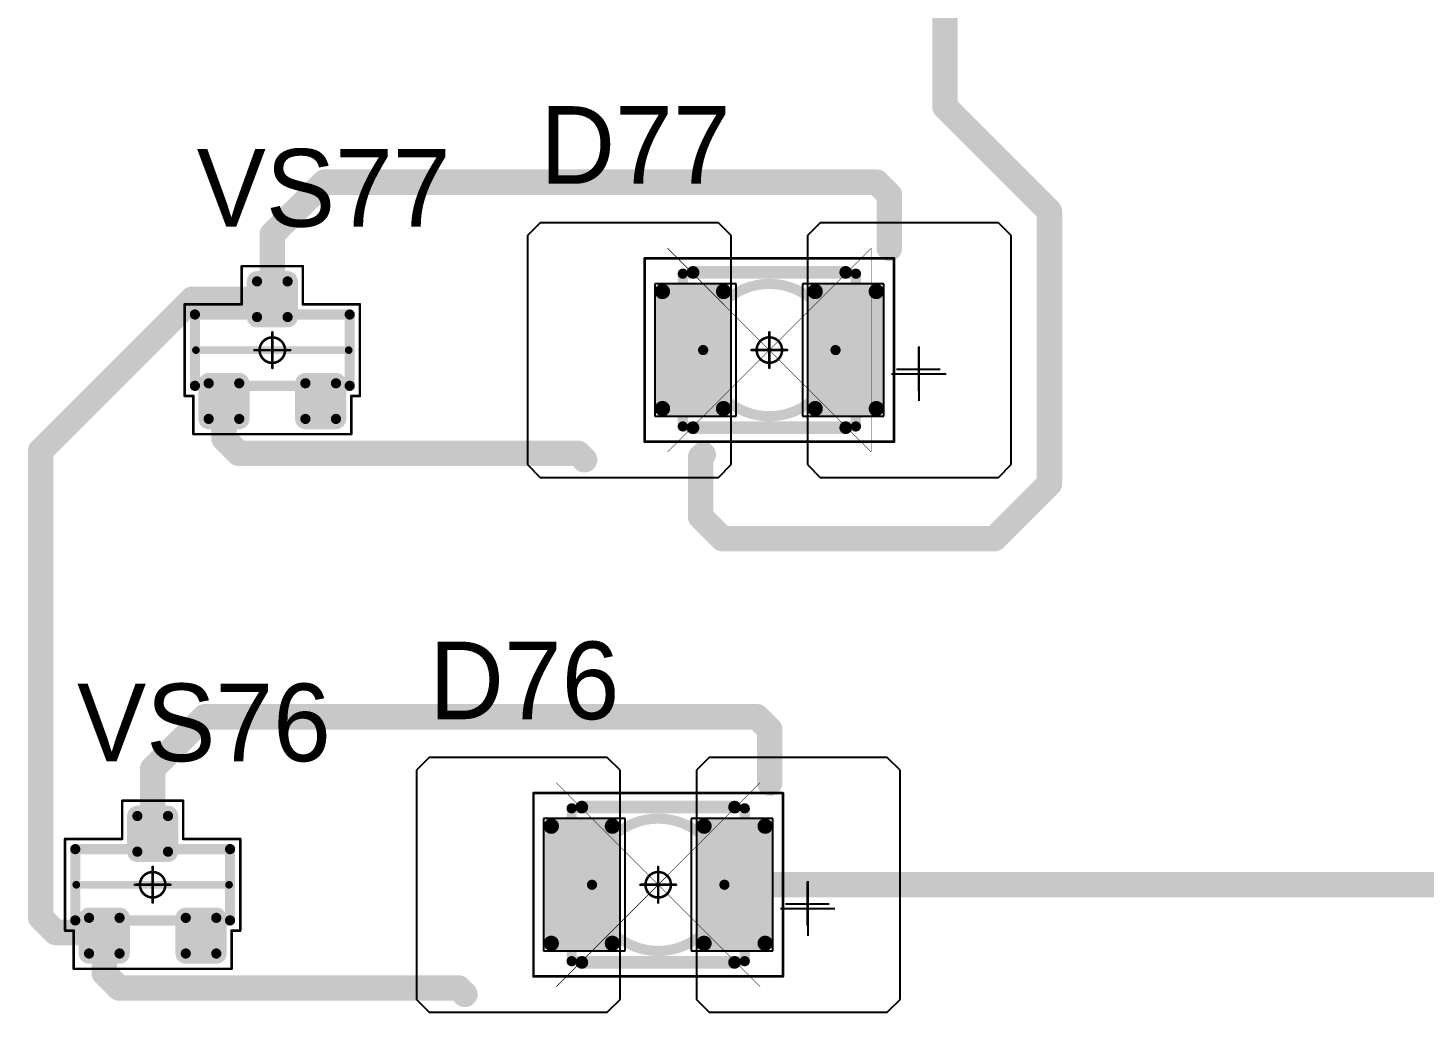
# Model space of a CAD drawing. Header units: millimetres. Extents: x 0 to 395, y 0 to 190.
# Drawn here: x 263.77 to 291.2, y 96.03 to 115.35 of the extents above; entities that cross this region are included whole.
import ezdxf

# ---------------------------------------------------------------- set-up
doc = ezdxf.new("R2010")
doc.units = ezdxf.units.MM
for name, color, linetype in [('Mechanical13', 56, 'Continuous'), ('Mechanical15', 56, 'Continuous'), ('Mechanical5', 56, 'Continuous'), ('TopLayer', 1, 'Continuous'), ('TopOverlay', 2, 'Continuous'), ('TopPaste', 8, 'Continuous'), ('TopSolder', 216, 'Continuous')]:
    doc.layers.add(name, color=color, linetype=linetype)

# ---------------------------------------------------------------- blocks, each defined once
blk = doc.blocks.new('SOT23_1107')
at = {"layer": 'Mechanical13', "const_width": 0.2}
for points in [[(-0.7, 1.52), (0.7, 1.52)], [(-0.7, 1.52), (-0.7, -1.52)], [(0.7, 1.52), (0.7, -1.52)], [(-0.7, -1.52), (0.7, -1.52)]]:
    blk.add_lwpolyline(points, dxfattribs=at)
at = {"layer": 'Mechanical13', "const_width": 0.1}
for points in [[(-0.75, 1.52, 1), (-0.65, 1.52, 1)], [(-0.75, 1.52, 1), (-0.65, 1.52, 1)], [(0.65, 1.52, 1), (0.75, 1.52, 1)], [(0.65, 1.52, 1), (0.75, 1.52, 1)], [(-0.75, -1.52, 1), (-0.65, -1.52, 1)], [(-0.75, -1.52, 1), (-0.65, -1.52, 1)], [(0.65, -1.52, 1), (0.75, -1.52, 1)], [(0.65, -1.52, 1), (0.75, -1.52, 1)]]:
    blk.add_lwpolyline(points, format="xyb", close=True, dxfattribs=at)
at = {"layer": 'Mechanical15', "const_width": 0.05}
for points in [[(-0.9, 1.72), (-0.9, 1.55)], [(-0.9, 1.72), (0.9, 1.72)], [(0.9, 1.72), (0.9, 0.6)], [(-1.65, 1.55), (-1.65, -1.55)], [(-1.65, 1.55), (-0.9, 1.55)], [(0.9, 0.6), (1.65, 0.6)], [(1.65, 0.6), (1.65, -0.6)], [(0, 0.35), (0, -0.35)], [(-0.35, 0), (0.35, 0)], [(0.9, -0.6), (1.65, -0.6)], [(0.9, -0.6), (0.9, -1.72)], [(-1.65, -1.55), (-0.9, -1.55)], [(-0.9, -1.55), (-0.9, -1.72)], [(-0.9, -1.72), (0.9, -1.72)]]:
    blk.add_lwpolyline(points, dxfattribs=at)
at = {"layer": 'Mechanical15'}
for points, const_width in [([(-0.913, 1.72, 1), (-0.888, 1.72, 1)], 0.025), ([(-0.913, 1.72, 1), (-0.888, 1.72, 1)], 0.025), ([(0.888, 1.72, 1), (0.913, 1.72, 1)], 0.025), ([(0.888, 1.72, 1), (0.913, 1.72, 1)], 0.025), ([(-1.662, 1.55, 1), (-1.637, 1.55, 1)], 0.025), ([(-1.662, 1.55, 1), (-1.637, 1.55, 1)], 0.025), ([(-0.913, 1.55, 1), (-0.888, 1.55, 1)], 0.025), ([(-0.913, 1.55, 1), (-0.888, 1.55, 1)], 0.025), ([(0.888, 0.6, 1), (0.913, 0.6, 1)], 0.025), ([(0.888, 0.6, 1), (0.913, 0.6, 1)], 0.025), ([(1.637, 0.6, 1), (1.662, 0.6, 1)], 0.025), ([(1.637, 0.6, 1), (1.662, 0.6, 1)], 0.025), ([(0.25, 0, 1), (-0.25, 0, 1)], 0.05), ([(-0.012, 0.35, 1), (0.012, 0.35, 1)], 0.025), ([(-0.362, 0, 1), (-0.337, 0, 1)], 0.025), ([(-0.262, 0, 1), (-0.238, 0, 1)], 0.025), ([(0.238, 0, 1), (0.262, 0, 1)], 0.025), ([(0.337, 0, 1), (0.362, 0, 1)], 0.025), ([(-0.012, -0.35, 1), (0.012, -0.35, 1)], 0.025), ([(0.888, -0.6, 1), (0.913, -0.6, 1)], 0.025), ([(0.888, -0.6, 1), (0.913, -0.6, 1)], 0.025), ([(1.637, -0.6, 1), (1.662, -0.6, 1)], 0.025), ([(1.637, -0.6, 1), (1.662, -0.6, 1)], 0.025), ([(-1.662, -1.55, 1), (-1.637, -1.55, 1)], 0.025), ([(-1.662, -1.55, 1), (-1.637, -1.55, 1)], 0.025), ([(-0.913, -1.55, 1), (-0.888, -1.55, 1)], 0.025), ([(-0.913, -1.55, 1), (-0.888, -1.55, 1)], 0.025), ([(-0.913, -1.72, 1), (-0.888, -1.72, 1)], 0.025), ([(-0.913, -1.72, 1), (-0.888, -1.72, 1)], 0.025), ([(0.888, -1.72, 1), (0.913, -1.72, 1)], 0.025), ([(0.888, -1.72, 1), (0.913, -1.72, 1)], 0.025)]:
    blk.add_lwpolyline(points, format="xyb", close=True, dxfattribs=dict(at, const_width=const_width))
at = {"layer": 'TopLayer', "const_width": 0.1}
for points in [[(-1.4, 1.25, 1), (-1.3, 1.25, 1)], [(-0.7, 1.25, 1), (-0.6, 1.25, 1)], [(-1.4, 0.65, 1), (-1.3, 0.65, 1)], [(-0.7, 0.65, 1), (-0.6, 0.65, 1)], [(0.6, 0.3, 1), (0.7, 0.3, 1)], [(1.3, 0.3, 1), (1.4, 0.3, 1)], [(0.6, -0.3, 1), (0.7, -0.3, 1)], [(1.3, -0.3, 1), (1.4, -0.3, 1)], [(-1.4, -0.65, 1), (-1.3, -0.65, 1)], [(-0.7, -0.65, 1), (-0.6, -0.65, 1)], [(-1.4, -1.25, 1), (-1.3, -1.25, 1)], [(-0.7, -1.25, 1), (-0.6, -1.25, 1)]]:
    blk.add_lwpolyline(points, format="xyb", close=True, dxfattribs=at)
at = {"layer": 'TopLayer'}
for points in [[(-1.45, 1.25), (-1.45, 0.65), (-0.55, 1.25), (-0.55, 0.65)], [(-1.35, 1.35), (-1.35, 0.55), (-0.65, 1.35), (-0.65, 0.55)], [(0.55, 0.3), (0.55, -0.3), (1.45, 0.3), (1.45, -0.3)], [(0.65, 0.4), (0.65, -0.4), (1.35, 0.4), (1.35, -0.4)], [(-1.45, -0.65), (-1.45, -1.25), (-0.55, -0.65), (-0.55, -1.25)], [(-1.35, -0.55), (-1.35, -1.35), (-0.65, -0.55), (-0.65, -1.35)]]:
    blk.add_solid(points, dxfattribs=at)
at = {"layer": 'TopOverlay', "const_width": 0.15}
blk.add_lwpolyline([(0, 1.5), (0, -1.5)], dxfattribs=at)
at = {"layer": 'TopOverlay', "const_width": 0.075}
for points in [[(-0.038, 1.5, 1), (0.038, 1.5, 1)], [(-0.038, -1.5, 1), (0.038, -1.5, 1)]]:
    blk.add_lwpolyline(points, format="xyb", close=True, dxfattribs=at)
at = {"layer": 'TopPaste', "const_width": 0.075}
for points in [[(-1.387, 1.25, 1), (-1.313, 1.25, 1)], [(-0.687, 1.25, 1), (-0.613, 1.25, 1)], [(-1.387, 0.65, 1), (-1.313, 0.65, 1)], [(-0.687, 0.65, 1), (-0.613, 0.65, 1)], [(0.613, 0.3, 1), (0.687, 0.3, 1)], [(1.313, 0.3, 1), (1.387, 0.3, 1)], [(0.613, -0.3, 1), (0.687, -0.3, 1)], [(1.313, -0.3, 1), (1.387, -0.3, 1)], [(-1.387, -0.65, 1), (-1.313, -0.65, 1)], [(-0.687, -0.65, 1), (-0.613, -0.65, 1)], [(-1.387, -1.25, 1), (-1.313, -1.25, 1)], [(-0.687, -1.25, 1), (-0.613, -1.25, 1)]]:
    blk.add_lwpolyline(points, format="xyb", close=True, dxfattribs=at)
at = {"layer": 'TopPaste'}
for points in [[(-1.425, 1.25), (-1.425, 0.65), (-0.575, 1.25), (-0.575, 0.65)], [(-1.35, 1.325), (-1.35, 0.575), (-0.65, 1.325), (-0.65, 0.575)], [(0.575, 0.3), (0.575, -0.3), (1.425, 0.3), (1.425, -0.3)], [(0.65, 0.375), (0.65, -0.375), (1.35, 0.375), (1.35, -0.375)], [(-1.425, -0.65), (-1.425, -1.25), (-0.575, -0.65), (-0.575, -1.25)], [(-1.35, -0.575), (-1.35, -1.325), (-0.65, -0.575), (-0.65, -1.325)]]:
    blk.add_solid(points, dxfattribs=at)
at = {"layer": 'TopSolder', "const_width": 0.202}
for points in [[(-1.451, 1.25, 1), (-1.249, 1.25, 1)], [(-0.751, 1.25, 1), (-0.549, 1.25, 1)], [(-1.451, 0.65, 1), (-1.249, 0.65, 1)], [(-0.751, 0.65, 1), (-0.549, 0.65, 1)], [(0.549, 0.3, 1), (0.751, 0.3, 1)], [(1.249, 0.3, 1), (1.451, 0.3, 1)], [(0.549, -0.3, 1), (0.751, -0.3, 1)], [(1.249, -0.3, 1), (1.451, -0.3, 1)], [(-1.451, -0.65, 1), (-1.249, -0.65, 1)], [(-0.751, -0.65, 1), (-0.549, -0.65, 1)], [(-1.451, -1.25, 1), (-1.249, -1.25, 1)], [(-0.751, -1.25, 1), (-0.549, -1.25, 1)]]:
    blk.add_lwpolyline(points, format="xyb", close=True, dxfattribs=at)
at = {"layer": 'TopSolder'}
for points in [[(-1.35, 1.452), (-1.35, 0.448), (-0.65, 1.452), (-0.65, 0.448)], [(-1.552, 1.25), (-1.552, 0.65), (-0.448, 1.25), (-0.448, 0.65)], [(0.448, 0.3), (0.448, -0.3), (1.552, 0.3), (1.552, -0.3)], [(0.65, 0.502), (0.65, -0.502), (1.35, 0.502), (1.35, -0.502)], [(-1.35, -0.448), (-1.35, -1.452), (-0.65, -0.448), (-0.65, -1.452)], [(-1.552, -0.65), (-1.552, -1.25), (-0.448, -0.65), (-0.448, -1.25)]]:
    blk.add_solid(points, dxfattribs=at)
blk = doc.blocks.new('SOT23_1108')
at = {"layer": 'Mechanical13', "const_width": 0.2}
for points in [[(-0.7, 1.52), (0.7, 1.52)], [(-0.7, 1.52), (-0.7, -1.52)], [(0.7, 1.52), (0.7, -1.52)], [(-0.7, -1.52), (0.7, -1.52)]]:
    blk.add_lwpolyline(points, dxfattribs=at)
at = {"layer": 'Mechanical13', "const_width": 0.1}
for points in [[(-0.75, 1.52, 1), (-0.65, 1.52, 1)], [(-0.75, 1.52, 1), (-0.65, 1.52, 1)], [(0.65, 1.52, 1), (0.75, 1.52, 1)], [(0.65, 1.52, 1), (0.75, 1.52, 1)], [(-0.75, -1.52, 1), (-0.65, -1.52, 1)], [(-0.75, -1.52, 1), (-0.65, -1.52, 1)], [(0.65, -1.52, 1), (0.75, -1.52, 1)], [(0.65, -1.52, 1), (0.75, -1.52, 1)]]:
    blk.add_lwpolyline(points, format="xyb", close=True, dxfattribs=at)
at = {"layer": 'Mechanical15', "const_width": 0.05}
for points in [[(-0.9, 1.72), (-0.9, 1.55)], [(-0.9, 1.72), (0.9, 1.72)], [(0.9, 1.72), (0.9, 0.6)], [(-1.65, 1.55), (-1.65, -1.55)], [(-1.65, 1.55), (-0.9, 1.55)], [(0.9, 0.6), (1.65, 0.6)], [(1.65, 0.6), (1.65, -0.6)], [(0, 0.35), (0, -0.35)], [(-0.35, 0), (0.35, 0)], [(0.9, -0.6), (1.65, -0.6)], [(0.9, -0.6), (0.9, -1.72)], [(-1.65, -1.55), (-0.9, -1.55)], [(-0.9, -1.55), (-0.9, -1.72)], [(-0.9, -1.72), (0.9, -1.72)]]:
    blk.add_lwpolyline(points, dxfattribs=at)
at = {"layer": 'Mechanical15'}
for points, const_width in [([(-0.913, 1.72, 1), (-0.888, 1.72, 1)], 0.025), ([(-0.913, 1.72, 1), (-0.888, 1.72, 1)], 0.025), ([(0.888, 1.72, 1), (0.913, 1.72, 1)], 0.025), ([(0.888, 1.72, 1), (0.913, 1.72, 1)], 0.025), ([(-1.662, 1.55, 1), (-1.637, 1.55, 1)], 0.025), ([(-1.662, 1.55, 1), (-1.637, 1.55, 1)], 0.025), ([(-0.913, 1.55, 1), (-0.888, 1.55, 1)], 0.025), ([(-0.913, 1.55, 1), (-0.888, 1.55, 1)], 0.025), ([(0.888, 0.6, 1), (0.913, 0.6, 1)], 0.025), ([(0.888, 0.6, 1), (0.913, 0.6, 1)], 0.025), ([(1.637, 0.6, 1), (1.662, 0.6, 1)], 0.025), ([(1.637, 0.6, 1), (1.662, 0.6, 1)], 0.025), ([(0.25, 0, 1), (-0.25, 0, 1)], 0.05), ([(-0.012, 0.35, 1), (0.012, 0.35, 1)], 0.025), ([(-0.362, 0, 1), (-0.337, 0, 1)], 0.025), ([(-0.262, 0, 1), (-0.238, 0, 1)], 0.025), ([(0.238, 0, 1), (0.262, 0, 1)], 0.025), ([(0.337, 0, 1), (0.362, 0, 1)], 0.025), ([(-0.012, -0.35, 1), (0.012, -0.35, 1)], 0.025), ([(0.888, -0.6, 1), (0.913, -0.6, 1)], 0.025), ([(0.888, -0.6, 1), (0.913, -0.6, 1)], 0.025), ([(1.637, -0.6, 1), (1.662, -0.6, 1)], 0.025), ([(1.637, -0.6, 1), (1.662, -0.6, 1)], 0.025), ([(-1.662, -1.55, 1), (-1.637, -1.55, 1)], 0.025), ([(-1.662, -1.55, 1), (-1.637, -1.55, 1)], 0.025), ([(-0.913, -1.55, 1), (-0.888, -1.55, 1)], 0.025), ([(-0.913, -1.55, 1), (-0.888, -1.55, 1)], 0.025), ([(-0.913, -1.72, 1), (-0.888, -1.72, 1)], 0.025), ([(-0.913, -1.72, 1), (-0.888, -1.72, 1)], 0.025), ([(0.888, -1.72, 1), (0.913, -1.72, 1)], 0.025), ([(0.888, -1.72, 1), (0.913, -1.72, 1)], 0.025)]:
    blk.add_lwpolyline(points, format="xyb", close=True, dxfattribs=dict(at, const_width=const_width))
at = {"layer": 'TopLayer', "const_width": 0.1}
for points in [[(-1.4, 1.25, 1), (-1.3, 1.25, 1)], [(-0.7, 1.25, 1), (-0.6, 1.25, 1)], [(-1.4, 0.65, 1), (-1.3, 0.65, 1)], [(-0.7, 0.65, 1), (-0.6, 0.65, 1)], [(0.6, 0.3, 1), (0.7, 0.3, 1)], [(1.3, 0.3, 1), (1.4, 0.3, 1)], [(0.6, -0.3, 1), (0.7, -0.3, 1)], [(1.3, -0.3, 1), (1.4, -0.3, 1)], [(-1.4, -0.65, 1), (-1.3, -0.65, 1)], [(-0.7, -0.65, 1), (-0.6, -0.65, 1)], [(-1.4, -1.25, 1), (-1.3, -1.25, 1)], [(-0.7, -1.25, 1), (-0.6, -1.25, 1)]]:
    blk.add_lwpolyline(points, format="xyb", close=True, dxfattribs=at)
at = {"layer": 'TopLayer'}
for points in [[(-1.45, 1.25), (-1.45, 0.65), (-0.55, 1.25), (-0.55, 0.65)], [(-1.35, 1.35), (-1.35, 0.55), (-0.65, 1.35), (-0.65, 0.55)], [(0.55, 0.3), (0.55, -0.3), (1.45, 0.3), (1.45, -0.3)], [(0.65, 0.4), (0.65, -0.4), (1.35, 0.4), (1.35, -0.4)], [(-1.45, -0.65), (-1.45, -1.25), (-0.55, -0.65), (-0.55, -1.25)], [(-1.35, -0.55), (-1.35, -1.35), (-0.65, -0.55), (-0.65, -1.35)]]:
    blk.add_solid(points, dxfattribs=at)
at = {"layer": 'TopOverlay', "const_width": 0.15}
blk.add_lwpolyline([(0, 1.5), (0, -1.5)], dxfattribs=at)
at = {"layer": 'TopOverlay', "const_width": 0.075}
for points in [[(-0.038, 1.5, 1), (0.038, 1.5, 1)], [(-0.038, -1.5, 1), (0.038, -1.5, 1)]]:
    blk.add_lwpolyline(points, format="xyb", close=True, dxfattribs=at)
at = {"layer": 'TopPaste', "const_width": 0.075}
for points in [[(-1.387, 1.25, 1), (-1.313, 1.25, 1)], [(-0.687, 1.25, 1), (-0.613, 1.25, 1)], [(-1.387, 0.65, 1), (-1.313, 0.65, 1)], [(-0.687, 0.65, 1), (-0.613, 0.65, 1)], [(0.613, 0.3, 1), (0.687, 0.3, 1)], [(1.313, 0.3, 1), (1.387, 0.3, 1)], [(0.613, -0.3, 1), (0.687, -0.3, 1)], [(1.313, -0.3, 1), (1.387, -0.3, 1)], [(-1.387, -0.65, 1), (-1.313, -0.65, 1)], [(-0.687, -0.65, 1), (-0.613, -0.65, 1)], [(-1.387, -1.25, 1), (-1.313, -1.25, 1)], [(-0.687, -1.25, 1), (-0.613, -1.25, 1)]]:
    blk.add_lwpolyline(points, format="xyb", close=True, dxfattribs=at)
at = {"layer": 'TopPaste'}
for points in [[(-1.425, 1.25), (-1.425, 0.65), (-0.575, 1.25), (-0.575, 0.65)], [(-1.35, 1.325), (-1.35, 0.575), (-0.65, 1.325), (-0.65, 0.575)], [(0.575, 0.3), (0.575, -0.3), (1.425, 0.3), (1.425, -0.3)], [(0.65, 0.375), (0.65, -0.375), (1.35, 0.375), (1.35, -0.375)], [(-1.425, -0.65), (-1.425, -1.25), (-0.575, -0.65), (-0.575, -1.25)], [(-1.35, -0.575), (-1.35, -1.325), (-0.65, -0.575), (-0.65, -1.325)]]:
    blk.add_solid(points, dxfattribs=at)
at = {"layer": 'TopSolder', "const_width": 0.202}
for points in [[(-1.451, 1.25, 1), (-1.249, 1.25, 1)], [(-0.751, 1.25, 1), (-0.549, 1.25, 1)], [(-1.451, 0.65, 1), (-1.249, 0.65, 1)], [(-0.751, 0.65, 1), (-0.549, 0.65, 1)], [(0.549, 0.3, 1), (0.751, 0.3, 1)], [(1.249, 0.3, 1), (1.451, 0.3, 1)], [(0.549, -0.3, 1), (0.751, -0.3, 1)], [(1.249, -0.3, 1), (1.451, -0.3, 1)], [(-1.451, -0.65, 1), (-1.249, -0.65, 1)], [(-0.751, -0.65, 1), (-0.549, -0.65, 1)], [(-1.451, -1.25, 1), (-1.249, -1.25, 1)], [(-0.751, -1.25, 1), (-0.549, -1.25, 1)]]:
    blk.add_lwpolyline(points, format="xyb", close=True, dxfattribs=at)
at = {"layer": 'TopSolder'}
for points in [[(-1.35, 1.452), (-1.35, 0.448), (-0.65, 1.452), (-0.65, 0.448)], [(-1.552, 1.25), (-1.552, 0.65), (-0.448, 1.25), (-0.448, 0.65)], [(0.448, 0.3), (0.448, -0.3), (1.552, 0.3), (1.552, -0.3)], [(0.65, 0.502), (0.65, -0.502), (1.35, 0.502), (1.35, -0.502)], [(-1.35, -0.448), (-1.35, -1.452), (-0.65, -0.448), (-0.65, -1.452)], [(-1.552, -0.65), (-1.552, -1.25), (-0.448, -0.65), (-0.448, -1.25)]]:
    blk.add_solid(points, dxfattribs=at)
blk = doc.blocks.new('T66G_4_1256')
at = {"layer": 'Mechanical13'}
for p, q in [((2.936, 0.071), (2.936, -1)), ((2.4, -0.464), (3.471, -0.464))]:
    blk.add_line(p, q, dxfattribs=at)
at = {"layer": 'Mechanical13', "const_width": 0.2}
for points in [[(-1.7, 1.5), (1.7, 1.5)], [(-1.7, -1.5), (-1.7, 1.5)], [(1.7, -1.5), (1.7, 1.5)], [(-1.7, -1.5), (1.7, -1.5)]]:
    blk.add_lwpolyline(points, dxfattribs=at)
at = {"layer": 'Mechanical13'}
for points, const_width in [([(-1.75, 1.5, 1), (-1.65, 1.5, 1)], 0.1), ([(-1.75, 1.5, 1), (-1.65, 1.5, 1)], 0.1), ([(1.3, 0, 1), (-1.3, 0, 1)], 0.2), ([(1.65, 1.5, 1), (1.75, 1.5, 1)], 0.1), ([(1.65, 1.5, 1), (1.75, 1.5, 1)], 0.1), ([(-1.35, 0, 1), (-1.25, 0, 1)], 0.1), ([(1.25, 0, 1), (1.35, 0, 1)], 0.1), ([(-1.75, -1.5, 1), (-1.65, -1.5, 1)], 0.1), ([(-1.75, -1.5, 1), (-1.65, -1.5, 1)], 0.1), ([(1.65, -1.5, 1), (1.75, -1.5, 1)], 0.1), ([(1.65, -1.5, 1), (1.75, -1.5, 1)], 0.1)]:
    blk.add_lwpolyline(points, format="xyb", close=True, dxfattribs=dict(at, const_width=const_width))
at = {"layer": 'Mechanical15', "const_width": 0.05}
for points in [[(-2.45, -1.8), (-2.45, 1.8)], [(-2.45, 1.8), (2.45, 1.8)], [(2.45, -1.8), (2.45, 1.8)], [(0, -0.35), (0, 0.35)], [(-0.35, 0), (0.35, 0)], [(-2.45, -1.8), (2.45, -1.8)]]:
    blk.add_lwpolyline(points, dxfattribs=at)
at = {"layer": 'Mechanical15'}
for points, const_width in [([(-2.462, 1.8, 1), (-2.438, 1.8, 1)], 0.025), ([(-2.462, 1.8, 1), (-2.438, 1.8, 1)], 0.025), ([(2.438, 1.8, 1), (2.462, 1.8, 1)], 0.025), ([(2.438, 1.8, 1), (2.462, 1.8, 1)], 0.025), ([(0.25, 0, 1), (-0.25, 0, 1)], 0.05), ([(-0.012, 0.35, 1), (0.012, 0.35, 1)], 0.025), ([(-0.362, 0, 1), (-0.337, 0, 1)], 0.025), ([(-0.262, 0, 1), (-0.238, 0, 1)], 0.025), ([(0.238, 0, 1), (0.262, 0, 1)], 0.025), ([(0.337, 0, 1), (0.362, 0, 1)], 0.025), ([(-0.012, -0.35, 1), (0.012, -0.35, 1)], 0.025), ([(-2.462, -1.8, 1), (-2.438, -1.8, 1)], 0.025), ([(-2.462, -1.8, 1), (-2.438, -1.8, 1)], 0.025), ([(2.438, -1.8, 1), (2.462, -1.8, 1)], 0.025), ([(2.438, -1.8, 1), (2.462, -1.8, 1)], 0.025)]:
    blk.add_lwpolyline(points, format="xyb", close=True, dxfattribs=dict(at, const_width=const_width))
at = {"layer": 'TopLayer'}
for p, q in [((-4.5, 2.5), (-4.75, 2.25)), ((-1, 2.5), (-4.5, 2.5)), ((-0.75, 2.25), (-1, 2.5)), ((1, 2.5), (0.75, 2.25)), ((4.5, 2.5), (1, 2.5)), ((4.75, 2.25), (4.5, 2.5)), ((-4.75, 2.25), (-4.75, -2.25)), ((-0.75, -2.25), (-0.75, 2.25)), ((0.75, 2.25), (0.75, -2.25)), ((4.75, -2.25), (4.75, 2.25)), ((-4.75, -2.25), (-4.5, -2.5)), ((-1, -2.5), (-0.75, -2.25)), ((0.75, -2.25), (1, -2.5)), ((4.5, -2.5), (4.75, -2.25)), ((-4.5, -2.5), (-1, -2.5)), ((1, -2.5), (4.5, -2.5))]:
    blk.add_line(p, q, dxfattribs=at)
at = {"layer": 'TopLayer', "const_width": 0.15}
for points in [[(-2.175, 1.15, 1), (-2.025, 1.15, 1)], [(-0.975, 1.15, 1), (-0.825, 1.15, 1)], [(0.825, 1.15, 1), (0.975, 1.15, 1)], [(2.025, 1.15, 1), (2.175, 1.15, 1)], [(-2.175, -1.15, 1), (-2.025, -1.15, 1)], [(-0.975, -1.15, 1), (-0.825, -1.15, 1)], [(0.825, -1.15, 1), (0.975, -1.15, 1)], [(2.025, -1.15, 1), (2.175, -1.15, 1)]]:
    blk.add_lwpolyline(points, format="xyb", close=True, dxfattribs=at)
at = {"layer": 'TopLayer'}
for points in [[(-0.75, 1.15), (-2.25, 1.15), (-0.75, -1.15), (-2.25, -1.15)], [(-0.9, 1.3), (-2.1, 1.3), (-0.9, -1.3), (-2.1, -1.3)], [(2.25, 1.15), (0.75, 1.15), (2.25, -1.15), (0.75, -1.15)], [(2.1, 1.3), (0.9, 1.3), (2.1, -1.3), (0.9, -1.3)]]:
    blk.add_solid(points, dxfattribs=at)
at = {"layer": 'TopOverlay'}
for p, q in [((2.928, 0.057), (2.928, -0.8)), ((2.5, -0.372), (3.357, -0.372))]:
    blk.add_line(p, q, dxfattribs=at)
at = {"layer": 'TopOverlay', "const_width": 0.25}
for points in [[(-1.5, 1.525), (1.5, 1.525)], [(-1.5, -1.525), (1.5, -1.525)]]:
    blk.add_lwpolyline(points, dxfattribs=at)
at = {"layer": 'TopOverlay', "const_width": 0.125}
for points in [[(-1.562, 1.525, 1), (-1.438, 1.525, 1)], [(1.438, 1.525, 1), (1.562, 1.525, 1)], [(-1.562, -1.525, 1), (-1.438, -1.525, 1)], [(1.438, -1.525, 1), (1.562, -1.525, 1)]]:
    blk.add_lwpolyline(points, format="xyb", close=True, dxfattribs=at)
at = {"layer": 'TopPaste', "const_width": 0.125}
for points in [[(-2.163, 1.15, 1), (-2.038, 1.15, 1)], [(-0.963, 1.15, 1), (-0.838, 1.15, 1)], [(0.838, 1.15, 1), (0.963, 1.15, 1)], [(2.038, 1.15, 1), (2.163, 1.15, 1)], [(-2.163, -1.15, 1), (-2.038, -1.15, 1)], [(-0.963, -1.15, 1), (-0.838, -1.15, 1)], [(0.838, -1.15, 1), (0.963, -1.15, 1)], [(2.038, -1.15, 1), (2.163, -1.15, 1)]]:
    blk.add_lwpolyline(points, format="xyb", close=True, dxfattribs=at)
at = {"layer": 'TopPaste'}
for points in [[(-0.775, 1.15), (-2.225, 1.15), (-0.775, -1.15), (-2.225, -1.15)], [(-0.9, 1.275), (-2.1, 1.275), (-0.9, -1.275), (-2.1, -1.275)], [(2.225, 1.15), (0.775, 1.15), (2.225, -1.15), (0.775, -1.15)], [(2.1, 1.275), (0.9, 1.275), (2.1, -1.275), (0.9, -1.275)]]:
    blk.add_solid(points, dxfattribs=at)
at = {"layer": 'TopSolder'}
for p, q in [((-2.25, 1.3), (-2.25, -1.3)), ((-0.65, 1.3), (-2.25, 1.3)), ((-0.65, -1.3), (-0.65, 1.3)), ((0.65, 1.3), (0.65, -1.3)), ((2.25, 1.3), (0.65, 1.3)), ((2.25, -1.3), (2.25, 1.3)), ((-2.25, -1.3), (-0.65, -1.3)), ((0.65, -1.3), (2.25, -1.3))]:
    blk.add_line(p, q, dxfattribs=at)
blk = doc.blocks.new('T66G_4_1257')
at = {"layer": 'Mechanical13'}
for p, q in [((2.936, 0.071), (2.936, -1)), ((2.4, -0.464), (3.471, -0.464))]:
    blk.add_line(p, q, dxfattribs=at)
at = {"layer": 'Mechanical13', "const_width": 0.2}
for points in [[(-1.7, 1.5), (1.7, 1.5)], [(-1.7, -1.5), (-1.7, 1.5)], [(1.7, -1.5), (1.7, 1.5)], [(-1.7, -1.5), (1.7, -1.5)]]:
    blk.add_lwpolyline(points, dxfattribs=at)
at = {"layer": 'Mechanical13'}
for points, const_width in [([(-1.75, 1.5, 1), (-1.65, 1.5, 1)], 0.1), ([(-1.75, 1.5, 1), (-1.65, 1.5, 1)], 0.1), ([(1.3, 0, 1), (-1.3, 0, 1)], 0.2), ([(1.65, 1.5, 1), (1.75, 1.5, 1)], 0.1), ([(1.65, 1.5, 1), (1.75, 1.5, 1)], 0.1), ([(-1.35, 0, 1), (-1.25, 0, 1)], 0.1), ([(1.25, 0, 1), (1.35, 0, 1)], 0.1), ([(-1.75, -1.5, 1), (-1.65, -1.5, 1)], 0.1), ([(-1.75, -1.5, 1), (-1.65, -1.5, 1)], 0.1), ([(1.65, -1.5, 1), (1.75, -1.5, 1)], 0.1), ([(1.65, -1.5, 1), (1.75, -1.5, 1)], 0.1)]:
    blk.add_lwpolyline(points, format="xyb", close=True, dxfattribs=dict(at, const_width=const_width))
at = {"layer": 'Mechanical15', "const_width": 0.05}
for points in [[(-2.45, -1.8), (-2.45, 1.8)], [(-2.45, 1.8), (2.45, 1.8)], [(2.45, -1.8), (2.45, 1.8)], [(0, -0.35), (0, 0.35)], [(-0.35, 0), (0.35, 0)], [(-2.45, -1.8), (2.45, -1.8)]]:
    blk.add_lwpolyline(points, dxfattribs=at)
at = {"layer": 'Mechanical15'}
for points, const_width in [([(-2.462, 1.8, 1), (-2.438, 1.8, 1)], 0.025), ([(-2.462, 1.8, 1), (-2.438, 1.8, 1)], 0.025), ([(2.438, 1.8, 1), (2.462, 1.8, 1)], 0.025), ([(2.438, 1.8, 1), (2.462, 1.8, 1)], 0.025), ([(0.25, 0, 1), (-0.25, 0, 1)], 0.05), ([(-0.012, 0.35, 1), (0.012, 0.35, 1)], 0.025), ([(-0.362, 0, 1), (-0.337, 0, 1)], 0.025), ([(-0.262, 0, 1), (-0.238, 0, 1)], 0.025), ([(0.238, 0, 1), (0.262, 0, 1)], 0.025), ([(0.337, 0, 1), (0.362, 0, 1)], 0.025), ([(-0.012, -0.35, 1), (0.012, -0.35, 1)], 0.025), ([(-2.462, -1.8, 1), (-2.438, -1.8, 1)], 0.025), ([(-2.462, -1.8, 1), (-2.438, -1.8, 1)], 0.025), ([(2.438, -1.8, 1), (2.462, -1.8, 1)], 0.025), ([(2.438, -1.8, 1), (2.462, -1.8, 1)], 0.025)]:
    blk.add_lwpolyline(points, format="xyb", close=True, dxfattribs=dict(at, const_width=const_width))
at = {"layer": 'TopLayer'}
for p, q in [((-4.5, 2.5), (-4.75, 2.25)), ((-1, 2.5), (-4.5, 2.5)), ((-0.75, 2.25), (-1, 2.5)), ((1, 2.5), (0.75, 2.25)), ((4.5, 2.5), (1, 2.5)), ((4.75, 2.25), (4.5, 2.5)), ((-4.75, 2.25), (-4.75, -2.25)), ((-0.75, -2.25), (-0.75, 2.25)), ((0.75, 2.25), (0.75, -2.25)), ((4.75, -2.25), (4.75, 2.25)), ((-4.75, -2.25), (-4.5, -2.5)), ((-1, -2.5), (-0.75, -2.25)), ((0.75, -2.25), (1, -2.5)), ((4.5, -2.5), (4.75, -2.25)), ((-4.5, -2.5), (-1, -2.5)), ((1, -2.5), (4.5, -2.5))]:
    blk.add_line(p, q, dxfattribs=at)
at = {"layer": 'TopLayer', "const_width": 0.15}
for points in [[(-2.175, 1.15, 1), (-2.025, 1.15, 1)], [(-0.975, 1.15, 1), (-0.825, 1.15, 1)], [(0.825, 1.15, 1), (0.975, 1.15, 1)], [(2.025, 1.15, 1), (2.175, 1.15, 1)], [(-2.175, -1.15, 1), (-2.025, -1.15, 1)], [(-0.975, -1.15, 1), (-0.825, -1.15, 1)], [(0.825, -1.15, 1), (0.975, -1.15, 1)], [(2.025, -1.15, 1), (2.175, -1.15, 1)]]:
    blk.add_lwpolyline(points, format="xyb", close=True, dxfattribs=at)
at = {"layer": 'TopLayer'}
for points in [[(-0.75, 1.15), (-2.25, 1.15), (-0.75, -1.15), (-2.25, -1.15)], [(-0.9, 1.3), (-2.1, 1.3), (-0.9, -1.3), (-2.1, -1.3)], [(2.25, 1.15), (0.75, 1.15), (2.25, -1.15), (0.75, -1.15)], [(2.1, 1.3), (0.9, 1.3), (2.1, -1.3), (0.9, -1.3)]]:
    blk.add_solid(points, dxfattribs=at)
at = {"layer": 'TopOverlay'}
for p, q in [((2.928, 0.057), (2.928, -0.8)), ((2.5, -0.372), (3.357, -0.372))]:
    blk.add_line(p, q, dxfattribs=at)
at = {"layer": 'TopOverlay', "const_width": 0.25}
for points in [[(-1.5, 1.525), (1.5, 1.525)], [(-1.5, -1.525), (1.5, -1.525)]]:
    blk.add_lwpolyline(points, dxfattribs=at)
at = {"layer": 'TopOverlay', "const_width": 0.125}
for points in [[(-1.562, 1.525, 1), (-1.438, 1.525, 1)], [(1.438, 1.525, 1), (1.562, 1.525, 1)], [(-1.562, -1.525, 1), (-1.438, -1.525, 1)], [(1.438, -1.525, 1), (1.562, -1.525, 1)]]:
    blk.add_lwpolyline(points, format="xyb", close=True, dxfattribs=at)
at = {"layer": 'TopPaste', "const_width": 0.125}
for points in [[(-2.163, 1.15, 1), (-2.038, 1.15, 1)], [(-0.963, 1.15, 1), (-0.838, 1.15, 1)], [(0.838, 1.15, 1), (0.963, 1.15, 1)], [(2.038, 1.15, 1), (2.163, 1.15, 1)], [(-2.163, -1.15, 1), (-2.038, -1.15, 1)], [(-0.963, -1.15, 1), (-0.838, -1.15, 1)], [(0.838, -1.15, 1), (0.963, -1.15, 1)], [(2.038, -1.15, 1), (2.163, -1.15, 1)]]:
    blk.add_lwpolyline(points, format="xyb", close=True, dxfattribs=at)
at = {"layer": 'TopPaste'}
for points in [[(-0.775, 1.15), (-2.225, 1.15), (-0.775, -1.15), (-2.225, -1.15)], [(-0.9, 1.275), (-2.1, 1.275), (-0.9, -1.275), (-2.1, -1.275)], [(2.225, 1.15), (0.775, 1.15), (2.225, -1.15), (0.775, -1.15)], [(2.1, 1.275), (0.9, 1.275), (2.1, -1.275), (0.9, -1.275)]]:
    blk.add_solid(points, dxfattribs=at)
at = {"layer": 'TopSolder'}
for p, q in [((-2.25, 1.3), (-2.25, -1.3)), ((-0.65, 1.3), (-2.25, 1.3)), ((-0.65, -1.3), (-0.65, 1.3)), ((0.65, 1.3), (0.65, -1.3)), ((2.25, 1.3), (0.65, 1.3)), ((2.25, -1.3), (2.25, 1.3)), ((-2.25, -1.3), (-0.65, -1.3)), ((0.65, -1.3), (2.25, -1.3))]:
    blk.add_line(p, q, dxfattribs=at)

msp = doc.modelspace()

# ---------------------------------------------------------------- linework, layer by layer
at = {"layer": 'Mechanical5'}
for points, const_width in [([(276.337, 107.027), (280.337, 111.027)], 0.01), ([(276.337, 111.027), (280.337, 107.027)], 0.01), ([(276.337, 111.027), (280.337, 111.027)], 0.001), ([(276.337, 107.027), (276.337, 111.027)], 0.001), ([(280.337, 107.027), (280.337, 111.027)], 0.001), ([(276.337, 107.027), (280.337, 107.027)], 0.001), ([(274.154, 96.527), (278.154, 100.527)], 0.01), ([(274.154, 100.527), (278.154, 96.527)], 0.01), ([(274.154, 100.527), (278.154, 100.527)], 0.001), ([(274.154, 96.527), (274.154, 100.527)], 0.001), ([(278.154, 96.527), (278.154, 100.527)], 0.001), ([(274.154, 96.527), (278.154, 96.527)], 0.001)]:
    msp.add_lwpolyline(points, dxfattribs=dict(at, const_width=const_width))
for points, const_width in [([(276.334, 111.027, 1), (276.339, 111.027, 1)], 0.005), ([(276.337, 111.027, 1), (276.337, 111.027, 1)], 0.0005), ([(276.337, 111.027, 1), (276.337, 111.027, 1)], 0.0005), ([(280.334, 111.027, 1), (280.339, 111.027, 1)], 0.005), ([(280.337, 111.027, 1), (280.337, 111.027, 1)], 0.0005), ([(280.337, 111.027, 1), (280.337, 111.027, 1)], 0.0005), ([(276.334, 107.027, 1), (276.339, 107.027, 1)], 0.005), ([(276.337, 107.027, 1), (276.337, 107.027, 1)], 0.0005), ([(276.337, 107.027, 1), (276.337, 107.027, 1)], 0.0005), ([(280.334, 107.027, 1), (280.339, 107.027, 1)], 0.005), ([(280.337, 107.027, 1), (280.337, 107.027, 1)], 0.0005), ([(280.337, 107.027, 1), (280.337, 107.027, 1)], 0.0005), ([(274.151, 100.527, 1), (274.156, 100.527, 1)], 0.005), ([(274.153, 100.527, 1), (274.154, 100.527, 1)], 0.0005), ([(274.153, 100.527, 1), (274.154, 100.527, 1)], 0.0005), ([(278.151, 100.527, 1), (278.156, 100.527, 1)], 0.005), ([(278.153, 100.527, 1), (278.154, 100.527, 1)], 0.0005), ([(278.153, 100.527, 1), (278.154, 100.527, 1)], 0.0005), ([(274.151, 96.527, 1), (274.156, 96.527, 1)], 0.005), ([(274.153, 96.527, 1), (274.154, 96.527, 1)], 0.0005), ([(274.153, 96.527, 1), (274.154, 96.527, 1)], 0.0005), ([(278.151, 96.527, 1), (278.156, 96.527, 1)], 0.005), ([(278.153, 96.527, 1), (278.154, 96.527, 1)], 0.0005), ([(278.153, 96.527, 1), (278.154, 96.527, 1)], 0.0005)]:
    msp.add_lwpolyline(points, format="xyb", close=True, dxfattribs=dict(at, const_width=const_width))
at = {"layer": 'TopLayer', "const_width": 0.5}
for points in [[(281.788, 113.8), (281.788, 117.5)], [(281.788, 113.8), (283.838, 111.75)], [(268.575, 111.304), (269.594, 112.323)], [(269.594, 112.323), (280.446, 112.323)], [(280.446, 112.323), (280.694, 112.075)], [(280.694, 111.023), (280.694, 112.075)], [(283.838, 106.4), (283.838, 111.75)], [(268.575, 110.025), (268.575, 111.304)], [(264.025, 107.05), (267, 110.025)], [(267, 110.025), (268.575, 110.025)], [(267.625, 107.291), (267.625, 108.025)], [(267.625, 107.291), (267.918, 106.998)], [(264.025, 97.883), (264.025, 107.05)], [(267.918, 106.998), (274.582, 106.998)], [(274.582, 106.998), (274.707, 106.873)], [(276.988, 106.925), (277.038, 106.975)], [(276.988, 105.75), (276.988, 106.925)], [(282.763, 105.325), (283.838, 106.4)], [(276.988, 105.75), (277.413, 105.325)], [(277.413, 105.325), (282.763, 105.325)], [(266.225, 100.806), (267.244, 101.825)], [(267.244, 101.825), (278.096, 101.825)], [(278.096, 101.825), (278.344, 101.577)], [(278.344, 100.525), (278.344, 101.577)], [(266.225, 99.527), (266.225, 100.806)], [(277.654, 98.527), (293.973, 98.527)], [(264.025, 97.883), (264.318, 97.59)], [(264.318, 97.59), (265.212, 97.59)], [(265.212, 97.59), (265.275, 97.527)], [(265.275, 96.793), (265.275, 97.527)], [(265.275, 96.793), (265.568, 96.5)], [(265.568, 96.5), (272.232, 96.5)], [(272.232, 96.5), (272.357, 96.375)]]:
    msp.add_lwpolyline(points, dxfattribs=at)
at = {"layer": 'TopLayer', "const_width": 0.25}
for points in [[(281.663, 113.8, 1), (281.913, 113.8, 1)], [(281.663, 113.8, 1), (281.913, 113.8, 1)], [(269.469, 112.323, 1), (269.719, 112.323, 1)], [(269.469, 112.323, 1), (269.719, 112.323, 1)], [(280.321, 112.323, 1), (280.571, 112.323, 1)], [(280.321, 112.323, 1), (280.571, 112.323, 1)], [(280.569, 112.075, 1), (280.819, 112.075, 1)], [(280.569, 112.075, 1), (280.819, 112.075, 1)], [(283.713, 111.75, 1), (283.963, 111.75, 1)], [(283.713, 111.75, 1), (283.963, 111.75, 1)], [(268.45, 111.304, 1), (268.7, 111.304, 1)], [(268.45, 111.304, 1), (268.7, 111.304, 1)], [(280.569, 111.023, 1), (280.819, 111.023, 1)], [(266.875, 110.025, 1), (267.125, 110.025, 1)], [(266.875, 110.025, 1), (267.125, 110.025, 1)], [(268.45, 110.025, 1), (268.7, 110.025, 1)], [(268.45, 110.025, 1), (268.7, 110.025, 1)], [(267.5, 108.025, 1), (267.75, 108.025, 1)], [(267.5, 107.291, 1), (267.75, 107.291, 1)], [(267.5, 107.291, 1), (267.75, 107.291, 1)], [(263.9, 107.05, 1), (264.15, 107.05, 1)], [(263.9, 107.05, 1), (264.15, 107.05, 1)], [(267.793, 106.998, 1), (268.043, 106.998, 1)], [(267.793, 106.998, 1), (268.043, 106.998, 1)], [(274.457, 106.998, 1), (274.707, 106.998, 1)], [(274.457, 106.998, 1), (274.707, 106.998, 1)], [(276.913, 106.975, 1), (277.163, 106.975, 1)], [(274.582, 106.873, 1), (274.832, 106.873, 1)], [(276.863, 106.925, 1), (277.113, 106.925, 1)], [(276.863, 106.925, 1), (277.113, 106.925, 1)], [(283.713, 106.4, 1), (283.963, 106.4, 1)], [(283.713, 106.4, 1), (283.963, 106.4, 1)], [(276.863, 105.75, 1), (277.113, 105.75, 1)], [(276.863, 105.75, 1), (277.113, 105.75, 1)], [(277.288, 105.325, 1), (277.538, 105.325, 1)], [(277.288, 105.325, 1), (277.538, 105.325, 1)], [(282.638, 105.325, 1), (282.888, 105.325, 1)], [(282.638, 105.325, 1), (282.888, 105.325, 1)], [(267.119, 101.825, 1), (267.369, 101.825, 1)], [(267.119, 101.825, 1), (267.369, 101.825, 1)], [(277.971, 101.825, 1), (278.221, 101.825, 1)], [(277.971, 101.825, 1), (278.221, 101.825, 1)], [(278.219, 101.577, 1), (278.469, 101.577, 1)], [(278.219, 101.577, 1), (278.469, 101.577, 1)], [(266.1, 100.806, 1), (266.35, 100.806, 1)], [(266.1, 100.806, 1), (266.35, 100.806, 1)], [(278.219, 100.525, 1), (278.469, 100.525, 1)], [(266.1, 99.527, 1), (266.35, 99.527, 1)], [(277.529, 98.527, 1), (277.779, 98.527, 1)], [(263.9, 97.883, 1), (264.15, 97.883, 1)], [(263.9, 97.883, 1), (264.15, 97.883, 1)], [(264.193, 97.59, 1), (264.443, 97.59, 1)], [(264.193, 97.59, 1), (264.443, 97.59, 1)], [(265.087, 97.59, 1), (265.337, 97.59, 1)], [(265.087, 97.59, 1), (265.337, 97.59, 1)], [(265.15, 97.527, 1), (265.4, 97.527, 1)], [(265.15, 97.527, 1), (265.4, 97.527, 1)], [(265.15, 96.793, 1), (265.4, 96.793, 1)], [(265.15, 96.793, 1), (265.4, 96.793, 1)], [(265.443, 96.5, 1), (265.693, 96.5, 1)], [(265.443, 96.5, 1), (265.693, 96.5, 1)], [(272.107, 96.5, 1), (272.357, 96.5, 1)], [(272.107, 96.5, 1), (272.357, 96.5, 1)], [(272.232, 96.375, 1), (272.482, 96.375, 1)]]:
    msp.add_lwpolyline(points, format="xyb", close=True, dxfattribs=at)

# ---------------------------------------------------------------- block references
for name, p, rotation in [('T66G_4_1256', (278.337, 109.027), 360), ('SOT23_1107', (268.575, 109.025), 90), ('T66G_4_1257', (276.154, 98.527), 360), ('SOT23_1108', (266.225, 98.527), 90)]:
    msp.add_blockref(name, p, dxfattribs=dict(rotation=rotation))

# ---------------------------------------------------------------- texts
at = {"layer": 'TopOverlay'}
for s, p in [('D77', (273.837, 112.293)), ('VS77', (267.089, 111.451)), ('D76', (271.653, 101.778)), ('VS76', (264.739, 100.953))]:
    msp.add_text(s, height=1.524, dxfattribs=at).set_placement(p)

doc.saveas('drawing.dxf')
